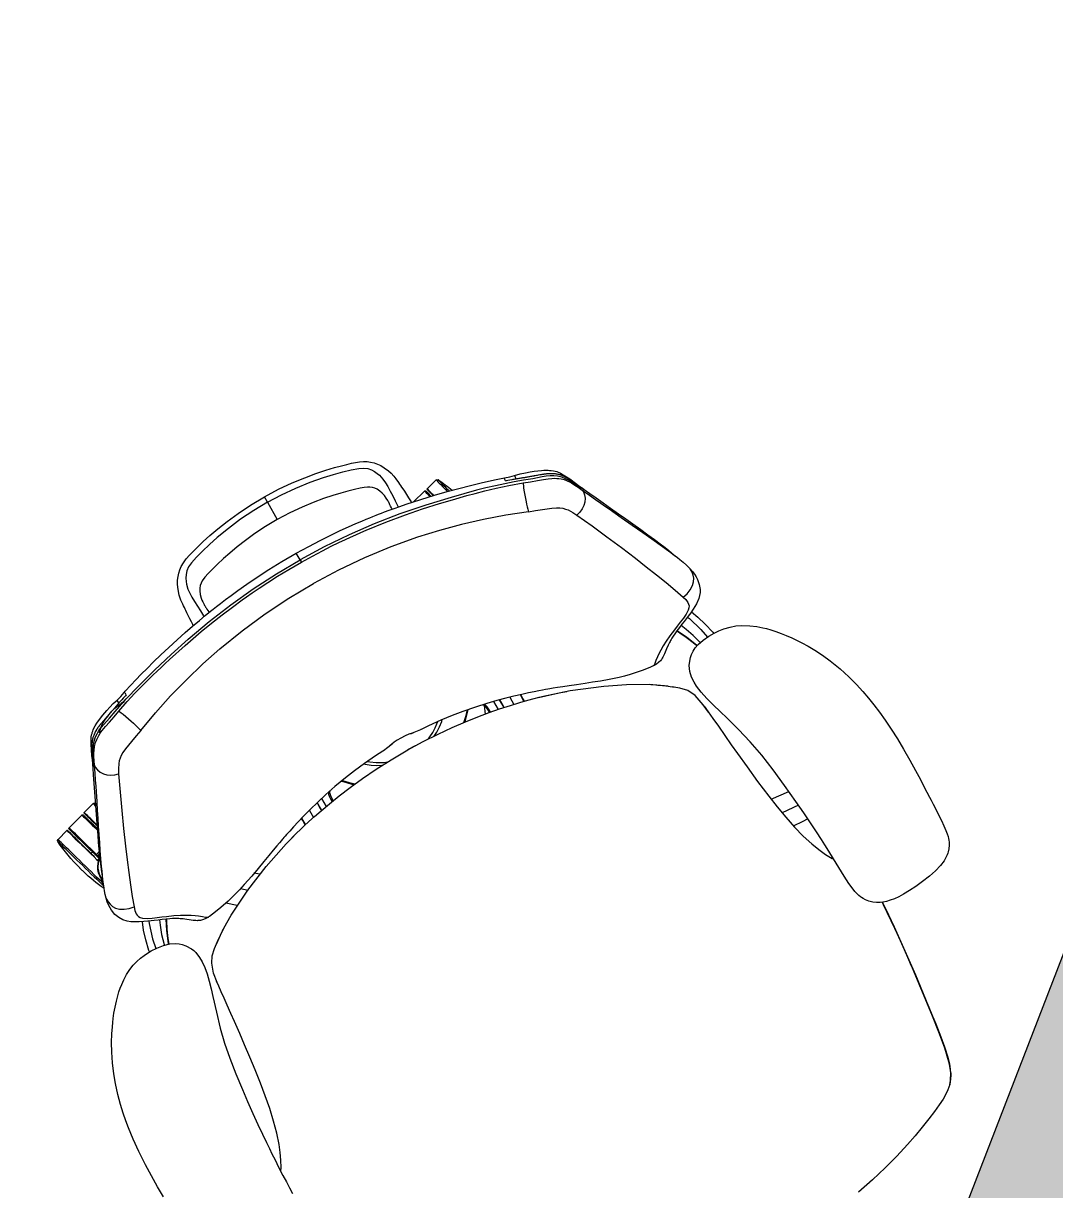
# Model space of a CAD drawing. Extents: x -15 to 8521, y -5327 to 1905.
# Drawn here: x 4550.6 to 4633.7, y 977.7 to 1071.7 of the extents above; entities that cross this region are included whole.
import ezdxf

# ---------------------------------------------------------------- set-up
doc = ezdxf.new("R2010")
doc.units = 0
for name, color, linetype in [('AR-ESQ', 2, 'Continuous'), ('AR-MOB', 2, 'Continuous'), ('AR-PAR-ALV', 5, 'Continuous')]:
    doc.layers.add(name, color=color, linetype=linetype)
doc.layers.add('AR-HTC-MOB', color=253, linetype='Continuous', plot=False)

# ---------------------------------------------------------------- blocks, each defined once
blk = doc.blocks.new('CAD-GIR-TELA')
at = {"color": 1, "linetype": 'Continuous'}
for p, q in [((0.00179, 0.42932), (0.00179, 0.43425)), ((0.00179, 0.42932), (0.00179, 0.41326)), ((-0.1154, 0.37563), (-0.12524, 0.37821)), ((0.00179, 0.376), (0.00179, 0.38211)), ((-0.11273, 0.37491), (-0.11273, 0.37491)), ((-0.10075, 0.37176), (-0.11273, 0.37491)), ((-0.10075, 0.37176), (-0.11273, 0.37491)), ((-0.19642, 0.34205), (-0.19731, 0.34175)), ((0.18347, 0.34602), (0.18077, 0.34616)), ((0.18331, 0.34529), (0.18347, 0.34602)), ((-0.22501, 0.31288), (-0.22432, 0.31459)), ((-0.22489, 0.31313), (-0.22501, 0.31288)), ((-0.22432, 0.31459), (-0.22414, 0.31506)), ((0.22797, 0.31445), (0.22772, 0.31506)), ((0.22859, 0.31288), (0.22797, 0.31445)), ((0.25308, 0.28423), (0.24332, 0.28709)), ((0.25573, 0.28344), (0.25573, 0.28344)), ((0.26968, 0.27935), (0.25573, 0.28344)), ((0.26968, 0.27935), (0.25573, 0.28344)), ((0.26968, 0.27935), (0.26968, 0.27935)), ((0.2821, 0.27573), (0.27234, 0.27859)), ((0.25774, 0.25102), (0.26109, 0.25004)), ((0.26058, 0.24829), (0.26109, 0.25004)), ((0.26078, 0.2462), (0.26112, 0.24584)), ((0.26084, 0.24613), (0.26231, 0.24571)), ((0.26183, 0.24982), (0.26103, 0.24708)), ((0.26445, 0.25303), (0.26291, 0.25348)), ((0.01881, 0.20926), (0.01954, 0.20924)), ((-0.07766, 0.20012), (-0.07766, 0.1926)), ((-0.06959, 0.20102), (-0.06697, 0.19456)), ((-0.00512, 0.19998), (0.00158, 0.20021)), ((0.08124, 0.20011), (0.08124, 0.19271)), ((-0.09086, 0.19667), (-0.09086, 0.19005)), ((0.09444, 0.19667), (0.09444, 0.19006)), ((0.15439, 0.17139), (0.1582, 0.17445)), ((0.17361, 0.169), (0.16891, 0.16504)), ((0.18267, 0.15845), (0.18977, 0.1647)), ((-0.25037, 0.00687), (-0.23588, 0.00789)), ((-0.25126, -0.24112), (-0.24975, -0.24396))]:
    blk.add_line(p, q, dxfattribs=at)
at = {"color": 1, "linetype": 'Continuous', "flags": 128}
for points in [[(0.00179, 0.4343), (-0.01117, 0.43394), (-0.02316, 0.43301), (-0.03398, 0.43172), (-0.04353, 0.43022), (-0.05178, 0.42863), (-0.05876, 0.42704), (-0.0646, 0.42555), (-0.06888, 0.42436), (-0.07248, 0.42331), (-0.07571, 0.42229), (-0.07878, 0.42117), (-0.08161, 0.41986), (-0.08414, 0.41834), (-0.08639, 0.41663), (-0.08845, 0.4147), (-0.09032, 0.41253), (-0.09206, 0.4101), (-0.09374, 0.40725), (-0.09543, 0.40353), (-0.09641, 0.40057), (-0.09712, 0.39763), (-0.09756, 0.39494), (-0.09792, 0.39132), (-0.09803, 0.38973), (-0.09811, 0.38836), (-0.0982, 0.38679), (-0.0983, 0.38516), (-0.09844, 0.38276), (-0.09861, 0.37959), (-0.09878, 0.3766), (-0.09891, 0.37455), (-0.09903, 0.37258), (-0.09906, 0.3721)], [(0.10264, 0.37213), (0.10259, 0.3731), (0.10243, 0.3756), (0.10227, 0.37832), (0.1021, 0.38131), (0.10197, 0.38368), (0.10186, 0.3856), (0.10178, 0.38694), (0.10169, 0.38836), (0.10161, 0.38973), (0.10151, 0.39132), (0.10114, 0.39494), (0.10038, 0.39907), (0.09901, 0.40353), (0.09733, 0.40725), (0.09564, 0.4101), (0.0939, 0.41253), (0.09203, 0.4147), (0.08998, 0.41663), (0.08773, 0.41834), (0.08465, 0.42013), (0.08116, 0.42164), (0.07737, 0.42291), (0.07324, 0.42414), (0.06818, 0.42555), (0.06235, 0.42704), (0.05536, 0.42863), (0.04711, 0.43022), (0.03756, 0.43172), (0.02674, 0.43301), (0.01475, 0.43394), (0.00179, 0.4343)], [(0.00179, 0.42932), (-0.01111, 0.42896), (-0.02378, 0.42795), (-0.03595, 0.42641), (-0.04733, 0.42444), (-0.05554, 0.42266), (-0.06301, 0.42076), (-0.06972, 0.41886), (-0.07555, 0.41693), (-0.07911, 0.41517), (-0.08187, 0.41308), (-0.08394, 0.41076), (-0.08546, 0.40835), (-0.08657, 0.406), (-0.08739, 0.4038), (-0.08834, 0.39981), (-0.08866, 0.39616), (-0.08869, 0.39266), (-0.08859, 0.38844), (-0.08843, 0.38412), (-0.08825, 0.3796), (-0.08808, 0.3749), (-0.08807, 0.37418)], [(0.00179, 0.42932), (0.01469, 0.42896), (0.02736, 0.42795), (0.03953, 0.42641), (0.05091, 0.42444), (0.05912, 0.42266), (0.06659, 0.42076), (0.0733, 0.41886), (0.07913, 0.41693), (0.0827, 0.41517), (0.08545, 0.41308), (0.08752, 0.41076), (0.08904, 0.40835), (0.09015, 0.406), (0.09097, 0.4038), (0.09192, 0.39981), (0.09224, 0.39616), (0.09227, 0.39266), (0.09218, 0.38844), (0.09201, 0.38412), (0.09183, 0.3796), (0.09167, 0.3749), (0.09165, 0.37417)], [(-0.08273, 0.37509), (-0.08281, 0.37619), (-0.08291, 0.37767), (-0.08301, 0.37905), (-0.08309, 0.37993), (-0.08313, 0.38061), (-0.08315, 0.381), (-0.08315, 0.3813), (-0.08315, 0.38191), (-0.08314, 0.38279), (-0.08305, 0.38509), (-0.08277, 0.38759), (-0.08223, 0.39012), (-0.08138, 0.39264), (-0.08028, 0.39492), (-0.07897, 0.39678), (-0.07757, 0.39819), (-0.07596, 0.39939), (-0.07433, 0.40033), (-0.07194, 0.40137), (-0.06862, 0.4025), (-0.06428, 0.4038), (-0.05884, 0.40531), (-0.05321, 0.40674), (-0.0466, 0.40822), (-0.03893, 0.40967), (-0.03021, 0.41101), (-0.02046, 0.41213), (-0.00974, 0.41292), (0.00179, 0.41322)], [(0.00179, 0.41322), (0.01277, 0.41295), (0.02301, 0.41223), (0.0324, 0.41119), (0.04086, 0.40995), (0.04836, 0.40859), (0.05491, 0.40718), (0.06158, 0.40554), (0.06705, 0.40403), (0.07146, 0.40273), (0.07527, 0.40147), (0.07869, 0.39991), (0.08198, 0.39741), (0.08321, 0.39593), (0.08439, 0.39394), (0.08546, 0.3913), (0.08626, 0.38816), (0.0865, 0.38648), (0.08664, 0.38495), (0.08673, 0.38252), (0.08673, 0.38169), (0.08673, 0.3811), (0.08671, 0.38057), (0.08668, 0.38015), (0.08663, 0.3796), (0.08654, 0.37839), (0.08645, 0.37708), (0.08636, 0.37577), (0.08631, 0.37509)], [(-0.22304, 0.315), (-0.22226, 0.31666), (-0.22093, 0.31947), (-0.21957, 0.32228), (-0.2181, 0.32509), (-0.21645, 0.32778), (-0.21436, 0.33038), (-0.21172, 0.33277), (-0.20937, 0.33438), (-0.20672, 0.33584), (-0.20382, 0.33713), (-0.20078, 0.33828), (-0.19359, 0.34072), (-0.18635, 0.34332), (-0.17912, 0.34592), (-0.17179, 0.34836), (-0.16442, 0.35065), (-0.15696, 0.35281), (-0.14944, 0.35487), (-0.12888, 0.36), (-0.10808, 0.3646), (-0.08634, 0.36864), (-0.06444, 0.37184), (-0.04243, 0.37415), (-0.02034, 0.37553), (0.00179, 0.376)], [(0.00179, 0.38211), (-0.00968, 0.38198), (-0.02012, 0.38164), (-0.02954, 0.38115), (-0.03792, 0.38056), (-0.04528, 0.37993), (-0.05161, 0.37931), (-0.05691, 0.37872), (-0.06071, 0.37827), (-0.06373, 0.37789), (-0.06624, 0.37756), (-0.06778, 0.37735), (-0.06935, 0.37714), (-0.07132, 0.37686), (-0.07369, 0.37651), (-0.07646, 0.37609), (-0.08023, 0.3755), (-0.08455, 0.37479), (-0.08942, 0.37394), (-0.09469, 0.37297), (-0.10678, 0.37056), (-0.11802, 0.36808), (-0.12836, 0.36563), (-0.13783, 0.36326), (-0.14706, 0.3608), (-0.15687, 0.35804), (-0.1674, 0.3548), (-0.17403, 0.35256)], [(-0.12993, 0.3653), (-0.12961, 0.36653), (-0.12898, 0.3689), (-0.12842, 0.37103), (-0.12793, 0.3729), (-0.12752, 0.37447), (-0.12719, 0.37574), (-0.12694, 0.37668), (-0.12678, 0.37728), (-0.12671, 0.37754), (-0.12671, 0.37755)], [(-0.12524, 0.37821), (-0.12525, 0.37817), (-0.12534, 0.37782), (-0.12552, 0.37713), (-0.12579, 0.37611), (-0.12614, 0.37477), (-0.12658, 0.37312), (-0.12708, 0.37118), (-0.12766, 0.36898), (-0.1283, 0.36654), (-0.12853, 0.36566)], [(0.17763, 0.35259), (0.17629, 0.35305), (0.16991, 0.35514), (0.16422, 0.35691), (0.15844, 0.35862), (0.152, 0.36042), (0.14484, 0.36236), (0.13699, 0.36439), (0.12857, 0.36645), (0.11955, 0.36855), (0.11102, 0.37042), (0.10328, 0.37201), (0.09635, 0.37333), (0.09021, 0.37443), (0.08489, 0.37533), (0.0821, 0.37577), (0.07876, 0.37629), (0.07464, 0.3769), (0.06973, 0.37758), (0.06402, 0.3783), (0.05753, 0.37906), (0.04868, 0.37995), (0.03868, 0.38078), (0.02753, 0.38146), (0.01523, 0.38194), (0.00179, 0.38211)], [(0.00179, 0.376), (0.00179, 0.37493), (0.00179, 0.37455), (0.00179, 0.37425), (0.00179, 0.37402), (0.00179, 0.37387), (0.00179, 0.37382)], [(0.22662, 0.315), (0.22585, 0.31666), (0.22168, 0.32509), (0.22003, 0.32778), (0.21794, 0.33038), (0.2153, 0.33277), (0.21295, 0.33438), (0.2103, 0.33584), (0.2074, 0.33713), (0.20436, 0.33828), (0.19796, 0.34045), (0.19145, 0.34277), (0.17854, 0.34733), (0.1654, 0.35142), (0.14759, 0.35628), (0.12964, 0.36066), (0.11167, 0.3646), (0.08992, 0.36864), (0.06802, 0.37184), (0.04601, 0.37415), (0.02392, 0.37553), (0.00179, 0.376)], [(0.00179, 0.37382), (-0.00844, 0.37373), (-0.01754, 0.37348), (-0.02551, 0.37313), (-0.03235, 0.37273), (-0.03806, 0.37233), (-0.04269, 0.37196), (-0.04722, 0.37156), (-0.0518, 0.37111), (-0.05643, 0.37062), (-0.07326, 0.36849), (-0.09008, 0.36582), (-0.10428, 0.36318), (-0.1182, 0.36025), (-0.13084, 0.35734), (-0.13515, 0.35631), (-0.14059, 0.35496), (-0.14721, 0.35327), (-0.15499, 0.35118), (-0.16392, 0.34862), (-0.17394, 0.34546), (-0.18504, 0.34155)], [(-0.11731, 0.36836), (-0.11725, 0.3686), (-0.11674, 0.37053), (-0.11631, 0.37218), (-0.11596, 0.37353), (-0.11569, 0.37455), (-0.11551, 0.37524), (-0.11541, 0.37558), (-0.1154, 0.37563)], [(-0.11513, 0.37515), (-0.11515, 0.37505), (-0.11527, 0.37461), (-0.11548, 0.37382), (-0.11577, 0.3727), (-0.11616, 0.37124), (-0.11662, 0.36949), (-0.11689, 0.36845)], [(-0.11513, 0.36883), (-0.1149, 0.3697), (-0.11448, 0.37128), (-0.11415, 0.37256), (-0.1139, 0.3735), (-0.11374, 0.3741), (-0.11367, 0.37436)], [(-0.11273, 0.37491), (-0.1128, 0.37465), (-0.11296, 0.37403), (-0.11322, 0.37306), (-0.11356, 0.37175), (-0.11399, 0.37013), (-0.11429, 0.36896)], [(-0.11273, 0.37491), (-0.11288, 0.37494), (-0.11303, 0.37493), (-0.11318, 0.3749), (-0.11332, 0.37483), (-0.11344, 0.37474), (-0.11354, 0.37463), (-0.11362, 0.3745), (-0.11367, 0.37436)], [(0.18862, 0.34155), (0.17898, 0.34497), (0.17035, 0.34775), (0.16273, 0.35001), (0.15615, 0.35184), (0.15063, 0.35331), (0.14614, 0.35447), (0.14174, 0.35557), (0.13728, 0.35666), (0.13276, 0.35774), (0.11622, 0.36146), (0.09953, 0.36478), (0.08886, 0.36664), (0.07815, 0.3683), (0.06785, 0.36969), (0.0583, 0.37081), (0.05389, 0.37126), (0.0483, 0.37179), (0.04148, 0.37235), (0.03341, 0.37289), (0.02411, 0.37336), (0.01357, 0.3737), (0.00179, 0.37382)], [(-0.18195, 0.35014), (-0.18662, 0.34913), (-0.19071, 0.3478), (-0.1943, 0.34654), (-0.19743, 0.34536), (-0.20007, 0.34429), (-0.20269, 0.34314), (-0.20458, 0.34223), (-0.20613, 0.34142), (-0.20746, 0.34066), (-0.20856, 0.33997), (-0.20958, 0.33928), (-0.21112, 0.33807), (-0.21307, 0.3362), (-0.21515, 0.33357), (-0.21717, 0.33016), (-0.21929, 0.32599), (-0.2216, 0.3209)], [(-0.18178, 0.3473), (-0.18189, 0.34854), (-0.18194, 0.34933), (-0.18197, 0.34979), (-0.18197, 0.35004), (-0.18194, 0.35006)], [(-0.17404, 0.3526), (-0.17797, 0.35116), (-0.18195, 0.35014)], [(-0.18019, 0.34787), (-0.18099, 0.34758), (-0.18178, 0.3473)], [(-0.17861, 0.34842), (-0.1794, 0.34815), (-0.18019, 0.34787)], [(-0.17542, 0.34952), (-0.17701, 0.34897), (-0.17861, 0.34842)], [(-0.17729, 0.3194), (-0.16016, 0.32589), (-0.14282, 0.33178), (-0.12524, 0.3369), (-0.10748, 0.34142), (-0.08955, 0.3453), (-0.06693, 0.34918), (-0.04413, 0.35194), (-0.0212, 0.35359), (0.00179, 0.35413)], [(-0.17343, 0.35018), (-0.17442, 0.34985), (-0.17542, 0.34952)], [(-0.17343, 0.35018), (-0.17354, 0.35137), (-0.17367, 0.35204), (-0.1738, 0.35241), (-0.17394, 0.35259), (-0.17404, 0.35257)], [(0.18088, 0.3194), (0.16374, 0.32589), (0.14641, 0.33178), (0.12882, 0.3369), (0.11106, 0.34142), (0.09313, 0.3453), (0.07052, 0.34918), (0.04771, 0.35194), (0.02478, 0.35359), (0.00179, 0.35413)], [(0.17701, 0.35018), (0.17712, 0.35137), (0.17725, 0.35204), (0.17739, 0.35241), (0.17752, 0.35259), (0.17762, 0.35257)], [(0.17701, 0.35018), (0.17801, 0.34985), (0.179, 0.34952)], [(0.18553, 0.35014), (0.18155, 0.35116), (0.17763, 0.3526)], [(0.179, 0.34952), (0.1806, 0.34897), (0.18219, 0.34842)], [(0.18219, 0.34842), (0.18298, 0.34815), (0.18378, 0.34787)], [(0.18378, 0.34787), (0.18457, 0.34758), (0.18537, 0.3473)], [(0.18537, 0.3473), (0.18547, 0.34854), (0.18553, 0.34933), (0.18555, 0.34979), (0.18555, 0.35004), (0.18552, 0.35006)], [(0.22519, 0.3209), (0.22314, 0.32545), (0.22132, 0.32914), (0.21969, 0.33212), (0.21821, 0.33437), (0.21716, 0.33567), (0.21635, 0.33654), (0.2157, 0.33718), (0.21495, 0.33786), (0.21409, 0.33858), (0.21283, 0.33951), (0.21112, 0.34062), (0.20869, 0.34196), (0.20549, 0.34348), (0.20154, 0.34514), (0.1969, 0.34688), (0.19344, 0.34808), (0.18968, 0.34928), (0.18553, 0.35014)], [(-0.18504, 0.34155), (-0.1907, 0.33949), (-0.19608, 0.33765), (-0.20067, 0.33608), (-0.20429, 0.33468), (-0.20689, 0.33348), (-0.20878, 0.33247), (-0.21038, 0.33148), (-0.21174, 0.33054), (-0.2132, 0.32938), (-0.21496, 0.32774), (-0.21666, 0.32579), (-0.21798, 0.32397), (-0.21912, 0.32212), (-0.22043, 0.31971), (-0.22191, 0.31673), (-0.22357, 0.31322)], [(-0.20558, 0.33864), (-0.20593, 0.33848), (-0.20628, 0.33832)], [(-0.20491, 0.33894), (-0.20525, 0.33879), (-0.20558, 0.33864)], [(-0.20423, 0.33923), (-0.20457, 0.33908), (-0.20491, 0.33894)], [(-0.20382, 0.3394), (-0.20403, 0.33931), (-0.20423, 0.33923)], [(-0.2034, 0.33956), (-0.20361, 0.33948), (-0.20382, 0.3394)], [(-0.20297, 0.33973), (-0.20318, 0.33965), (-0.2034, 0.33956)], [(-0.20254, 0.3399), (-0.20276, 0.33981), (-0.20297, 0.33973)], [(-0.20167, 0.34022), (-0.20211, 0.34006), (-0.20254, 0.3399)], [(-0.2008, 0.34054), (-0.20123, 0.34039), (-0.20167, 0.34023)], [(-0.19906, 0.34115), (-0.19993, 0.34085), (-0.2008, 0.34054)], [(-0.19731, 0.34175), (-0.19819, 0.34145), (-0.19906, 0.34115)], [(-0.19554, 0.34235), (-0.19598, 0.3422), (-0.19642, 0.34205)], [(-0.19382, 0.34294), (-0.19468, 0.34265), (-0.19554, 0.34235)], [(-0.19298, 0.34323), (-0.1934, 0.34309), (-0.19382, 0.34294)], [(-0.19165, 0.3437), (-0.19232, 0.34347), (-0.19298, 0.34323)], [(-0.19033, 0.34418), (-0.19099, 0.34394), (-0.19165, 0.3437)], [(-0.18898, 0.34466), (-0.18965, 0.34442), (-0.19033, 0.34418)], [(-0.18766, 0.34515), (-0.18832, 0.34491), (-0.18898, 0.34466)], [(-0.1863, 0.34565), (-0.18699, 0.3454), (-0.18766, 0.34515)], [(-0.18496, 0.34615), (-0.18563, 0.3459), (-0.1863, 0.34565)], [(-0.18503, 0.34155), (-0.18503, 0.34155), (-0.18485, 0.34133), (-0.18457, 0.34079), (-0.18402, 0.33952), (-0.18336, 0.33786), (-0.1823, 0.33505), (-0.1813, 0.33229), (-0.18039, 0.3297), (-0.17961, 0.32734), (-0.17895, 0.32526), (-0.17839, 0.32338), (-0.17786, 0.3215), (-0.17729, 0.3194)], [(-0.18338, 0.34673), (-0.18417, 0.34644), (-0.18496, 0.34615)], [(-0.18178, 0.3473), (-0.18258, 0.34701), (-0.18338, 0.34673)], [(0.18862, 0.34155), (0.18862, 0.34155), (0.18843, 0.34133), (0.18816, 0.34079), (0.1876, 0.33952), (0.18694, 0.33786), (0.18588, 0.33505), (0.18488, 0.33229), (0.18398, 0.3297), (0.18319, 0.32734), (0.18253, 0.32526), (0.18197, 0.32338), (0.18144, 0.3215), (0.18088, 0.3194)], [(0.18358, 0.34683), (0.18358, 0.34684), (0.18356, 0.34663), (0.18347, 0.34602)], [(0.21082, 0.33421), (0.21071, 0.33435), (0.20804, 0.33697), (0.20562, 0.33879), (0.20287, 0.34041), (0.19988, 0.34185), (0.19674, 0.34314), (0.19352, 0.34426), (0.19023, 0.34522), (0.18689, 0.34586), (0.18347, 0.34602)], [(0.18537, 0.3473), (0.18617, 0.34701), (0.18696, 0.34673)], [(0.18696, 0.34673), (0.18776, 0.34643), (0.18855, 0.34615)], [(0.18855, 0.34615), (0.1892, 0.3459), (0.18989, 0.34565)], [(0.22715, 0.31322), (0.22549, 0.31673), (0.22401, 0.31971), (0.2227, 0.32212), (0.22156, 0.32397), (0.21973, 0.32643), (0.21735, 0.32889), (0.21532, 0.33054), (0.21397, 0.33148), (0.21236, 0.33247), (0.21047, 0.33348), (0.20787, 0.33468), (0.20425, 0.33608), (0.19966, 0.33765), (0.19428, 0.33949), (0.18862, 0.34155)], [(0.18989, 0.34565), (0.19057, 0.3454), (0.19124, 0.34515)], [(0.19124, 0.34515), (0.1919, 0.34491), (0.19257, 0.34466)], [(0.19257, 0.34466), (0.19324, 0.34442), (0.19391, 0.34418)], [(0.19391, 0.34418), (0.19457, 0.34394), (0.19523, 0.3437)], [(0.19523, 0.3437), (0.1959, 0.34347), (0.19657, 0.34323)], [(0.19657, 0.34323), (0.19698, 0.34309), (0.1974, 0.34294)], [(0.1974, 0.34294), (0.19826, 0.34265), (0.19912, 0.34235)], [(0.19912, 0.34235), (0.19956, 0.3422), (0.2, 0.34205)], [(0.2, 0.34205), (0.20044, 0.3419), (0.20089, 0.34175)], [(0.20089, 0.34175), (0.20177, 0.34145), (0.20264, 0.34115)], [(0.20264, 0.34115), (0.20352, 0.34085), (0.20438, 0.34054)], [(0.20438, 0.34054), (0.20482, 0.34039), (0.20525, 0.34022)], [(0.20525, 0.34022), (0.20569, 0.34006), (0.20613, 0.3399)], [(0.20613, 0.3399), (0.20634, 0.33981), (0.20655, 0.33973)], [(0.20655, 0.33973), (0.20677, 0.33965), (0.20698, 0.33956)], [(0.20698, 0.33956), (0.20719, 0.33948), (0.2074, 0.3394)], [(0.2074, 0.3394), (0.20761, 0.33931), (0.20782, 0.33923)], [(0.20782, 0.33923), (0.20816, 0.33908), (0.20849, 0.33894)], [(0.20849, 0.33894), (0.20883, 0.33879), (0.20916, 0.33864)], [(0.20916, 0.33864), (0.20952, 0.33848), (0.20987, 0.33832)], [(-0.21703, 0.32911), (-0.21712, 0.32897), (-0.21721, 0.32882)], [(-0.21688, 0.32936), (-0.21696, 0.32924), (-0.21703, 0.32911)], [(-0.21673, 0.32959), (-0.21681, 0.32947), (-0.21688, 0.32936)], [(-0.21656, 0.32985), (-0.21665, 0.32972), (-0.21673, 0.32959)], [(-0.21639, 0.33011), (-0.21648, 0.32998), (-0.21656, 0.32985)], [(-0.21619, 0.3304), (-0.21629, 0.33026), (-0.21639, 0.33011)], [(-0.21599, 0.33069), (-0.21609, 0.33054), (-0.21619, 0.3304)], [(-0.21577, 0.33097), (-0.21588, 0.33083), (-0.21599, 0.33069)], [(-0.21556, 0.33125), (-0.21567, 0.33111), (-0.21577, 0.33097)], [(-0.21535, 0.33152), (-0.21545, 0.33139), (-0.21556, 0.33125)], [(-0.21514, 0.33177), (-0.21525, 0.33165), (-0.21535, 0.33152)], [(-0.21493, 0.33203), (-0.21504, 0.3319), (-0.21514, 0.33177)], [(-0.21471, 0.33228), (-0.21482, 0.33215), (-0.21493, 0.33203)], [(-0.21421, 0.33281), (-0.21447, 0.33255), (-0.21471, 0.33228)], [(-0.21369, 0.33334), (-0.21396, 0.33308), (-0.21421, 0.33281)], [(-0.21276, 0.3342), (-0.21324, 0.33377), (-0.21369, 0.33334)], [(-0.21177, 0.33502), (-0.21228, 0.33461), (-0.21276, 0.3342)], [(-0.21123, 0.33542), (-0.2115, 0.33522), (-0.21177, 0.33502)], [(-0.20828, 0.3373), (-0.20981, 0.33639), (-0.21123, 0.33542)], [(-0.20764, 0.33765), (-0.20796, 0.33748), (-0.20828, 0.3373)], [(-0.20698, 0.33798), (-0.20731, 0.33782), (-0.20764, 0.33765)], [(-0.20628, 0.33832), (-0.20663, 0.33815), (-0.20698, 0.33798)], [(0.20987, 0.33832), (0.21022, 0.33815), (0.21056, 0.33798)], [(0.21056, 0.33798), (0.21089, 0.33782), (0.21122, 0.33765)], [(0.21122, 0.33765), (0.21154, 0.33748), (0.21186, 0.3373)], [(0.21186, 0.3373), (0.21339, 0.33639), (0.21481, 0.33542)], [(0.21481, 0.33542), (0.21508, 0.33522), (0.21535, 0.33502)], [(0.21535, 0.33502), (0.21586, 0.33461), (0.21635, 0.3342)], [(0.21635, 0.3342), (0.21682, 0.33377), (0.21728, 0.33334)], [(0.21728, 0.33334), (0.21754, 0.33308), (0.2178, 0.33281)], [(0.2178, 0.33281), (0.21805, 0.33255), (0.21829, 0.33228)], [(0.21829, 0.33228), (0.2184, 0.33215), (0.21851, 0.33203)], [(0.21851, 0.33203), (0.21862, 0.3319), (0.21872, 0.33177)], [(0.21872, 0.33177), (0.21883, 0.33165), (0.21893, 0.33152)], [(0.21893, 0.33152), (0.21904, 0.33138), (0.21914, 0.33125)], [(0.21914, 0.33125), (0.21925, 0.33111), (0.21936, 0.33097)], [(0.21936, 0.33097), (0.21946, 0.33083), (0.21957, 0.33069)], [(0.21957, 0.33069), (0.21967, 0.33054), (0.21977, 0.3304)], [(0.21977, 0.3304), (0.21987, 0.33026), (0.21997, 0.33011)], [(0.21997, 0.33011), (0.22006, 0.32998), (0.22015, 0.32985)], [(0.22015, 0.32985), (0.22023, 0.32972), (0.22031, 0.32959)], [(0.22031, 0.32959), (0.22039, 0.32947), (0.22047, 0.32936)], [(0.22047, 0.32936), (0.22054, 0.32923), (0.22062, 0.32911)], [(0.22062, 0.32911), (0.22071, 0.32897), (0.22079, 0.32882)], [(-0.2216, 0.3209), (-0.22285, 0.31797), (-0.22416, 0.31507)], [(-0.22157, 0.32089), (-0.22178, 0.32047), (-0.22199, 0.31935)], [(-0.22145, 0.32051), (-0.22172, 0.31993), (-0.22199, 0.31935)], [(-0.22094, 0.32159), (-0.22119, 0.32106), (-0.22145, 0.32051)], [(-0.22042, 0.32267), (-0.22068, 0.32213), (-0.22094, 0.32159)], [(-0.21992, 0.3237), (-0.22018, 0.32318), (-0.22042, 0.32267)], [(-0.2194, 0.32475), (-0.21966, 0.32423), (-0.21992, 0.3237)], [(-0.21884, 0.32586), (-0.21912, 0.32531), (-0.2194, 0.32475)], [(-0.21828, 0.32693), (-0.21856, 0.3264), (-0.21884, 0.32586)], [(-0.218, 0.32745), (-0.21814, 0.32719), (-0.21828, 0.32693)], [(-0.21772, 0.32796), (-0.21786, 0.3277), (-0.218, 0.32745)], [(-0.21755, 0.32824), (-0.21764, 0.3281), (-0.21772, 0.32796)], [(-0.21739, 0.32852), (-0.21747, 0.32838), (-0.21755, 0.32824)], [(-0.21721, 0.32882), (-0.2173, 0.32867), (-0.21739, 0.32852)], [(0.22079, 0.32882), (0.22088, 0.32867), (0.22097, 0.32852)], [(0.22097, 0.32852), (0.22105, 0.32838), (0.22114, 0.32824)], [(0.22114, 0.32824), (0.22122, 0.3281), (0.2213, 0.32796)], [(0.2213, 0.32796), (0.22144, 0.3277), (0.22158, 0.32745)], [(0.22158, 0.32745), (0.22172, 0.32719), (0.22186, 0.32693)], [(0.22186, 0.32693), (0.22215, 0.3264), (0.22243, 0.32586)], [(0.22243, 0.32586), (0.22271, 0.3253), (0.22299, 0.32475)], [(0.22299, 0.32475), (0.22325, 0.32423), (0.2235, 0.3237)], [(0.2235, 0.3237), (0.22376, 0.32319), (0.22401, 0.32267)], [(0.22401, 0.32267), (0.22426, 0.32213), (0.22452, 0.32159)], [(0.22452, 0.32159), (0.22477, 0.32105), (0.22503, 0.32051)], [(0.22503, 0.32051), (0.2253, 0.31993), (0.22558, 0.31935)], [(0.22515, 0.32089), (0.22536, 0.32047), (0.22558, 0.31935)], [(0.22774, 0.31507), (0.22643, 0.31797), (0.22519, 0.3209)], [(-0.22356, 0.31324), (-0.22658, 0.30688), (-0.2292, 0.30134), (-0.23146, 0.2966), (-0.23336, 0.29264), (-0.2349, 0.28943), (-0.2375, 0.28404), (-0.24013, 0.2786), (-0.24483, 0.26888), (-0.24938, 0.25943), (-0.25306, 0.25166), (-0.2566, 0.24404), (-0.25998, 0.23657), (-0.26092, 0.23445), (-0.26182, 0.23239), (-0.26268, 0.23037), (-0.26355, 0.22829), (-0.26457, 0.22577), (-0.26571, 0.22279), (-0.2669, 0.21935), (-0.26802, 0.21546)], [(-0.22439, 0.31462), (-0.22522, 0.31285), (-0.22762, 0.30772), (-0.23017, 0.30228), (-0.23316, 0.29593), (-0.23632, 0.28923), (-0.23962, 0.28229), (-0.24275, 0.27568), (-0.24565, 0.26953), (-0.249, 0.26235), (-0.25198, 0.25585), (-0.25462, 0.25), (-0.25693, 0.24476), (-0.25892, 0.24009), (-0.26022, 0.23695), (-0.26137, 0.23402), (-0.26237, 0.2313), (-0.26278, 0.23012)], [(-0.2235, 0.31613), (-0.22419, 0.31463), (-0.22489, 0.31313)], [(-0.2235, 0.31321), (-0.22371, 0.31278), (-0.22378, 0.31162), (-0.2233, 0.30899), (-0.22234, 0.30632), (-0.22062, 0.30369), (-0.21864, 0.30178), (-0.21608, 0.30003), (-0.21313, 0.29865), (-0.20998, 0.29784)], [(-0.22303, 0.31714), (-0.22326, 0.31663), (-0.2235, 0.31613)], [(-0.22255, 0.31816), (-0.22279, 0.31765), (-0.22303, 0.31714)], [(-0.22199, 0.31935), (-0.22227, 0.31875), (-0.22255, 0.31816)], [(-0.17729, 0.3194), (-0.18268, 0.31735), (-0.18811, 0.31536), (-0.19172, 0.31404), (-0.19526, 0.31263), (-0.1986, 0.31103), (-0.20085, 0.30965), (-0.20281, 0.30813), (-0.20447, 0.30651), (-0.20588, 0.30483), (-0.20814, 0.30136), (-0.20998, 0.29784)], [(0.18088, 0.3194), (0.18627, 0.31735), (0.19169, 0.31536), (0.1953, 0.31404), (0.19885, 0.31263), (0.20218, 0.31103), (0.20444, 0.30965), (0.2064, 0.30813), (0.20806, 0.30651), (0.20946, 0.30483), (0.21172, 0.30136), (0.21356, 0.29784)], [(0.22709, 0.31321), (0.2273, 0.31278), (0.22737, 0.31162), (0.22688, 0.30899), (0.22592, 0.30632), (0.22421, 0.30369), (0.22222, 0.30178), (0.21967, 0.30003), (0.21672, 0.29865), (0.21356, 0.29784)], [(0.22558, 0.31935), (0.22585, 0.31875), (0.22613, 0.31816)], [(0.22613, 0.31816), (0.22637, 0.31765), (0.22661, 0.31714)], [(0.22661, 0.31714), (0.22684, 0.31663), (0.22708, 0.31613)], [(0.22708, 0.31613), (0.22778, 0.31463), (0.22847, 0.31313)], [(0.2716, 0.21546), (0.27074, 0.21856), (0.26986, 0.22121), (0.26907, 0.22339), (0.26842, 0.2251), (0.26784, 0.22655), (0.26722, 0.22806), (0.26656, 0.22966), (0.26522, 0.2328), (0.26375, 0.23616), (0.26225, 0.2395), (0.25958, 0.24535), (0.25686, 0.25118), (0.25405, 0.25715), (0.25126, 0.26297), (0.2484, 0.26892), (0.24554, 0.27481), (0.24286, 0.28035), (0.24196, 0.28222), (0.2409, 0.28441), (0.23961, 0.28708), (0.2381, 0.29023), (0.23635, 0.29388), (0.2344, 0.29796), (0.23222, 0.30253), (0.22981, 0.30762), (0.22714, 0.31324)], [(0.26637, 0.2301), (0.26632, 0.23027), (0.2655, 0.23255), (0.26483, 0.23432), (0.26424, 0.23585), (0.26357, 0.23751), (0.26276, 0.23948), (0.26179, 0.24178), (0.26042, 0.24496), (0.2588, 0.24865), (0.25692, 0.25286), (0.25476, 0.25762), (0.25236, 0.26283), (0.24992, 0.26807), (0.24523, 0.27802), (0.24056, 0.28786), (0.23599, 0.29752), (0.23156, 0.30696), (0.2293, 0.3118), (0.22804, 0.31448)], [(0.22847, 0.31313), (0.22853, 0.313), (0.22859, 0.31288)], [(-0.20998, 0.29784), (-0.2163, 0.28421), (-0.22239, 0.27069), (-0.22827, 0.25736), (-0.23388, 0.24433), (-0.23808, 0.23421), (-0.24201, 0.22446), (-0.24569, 0.21517), (-0.24908, 0.20643), (-0.25197, 0.19833)], [(0.21356, 0.29784), (0.21988, 0.28421), (0.22597, 0.27069), (0.23186, 0.25736), (0.23746, 0.24433), (0.24166, 0.23421), (0.24559, 0.22446), (0.24927, 0.21517), (0.25266, 0.20643), (0.25555, 0.19833)], [(0.24162, 0.28576), (0.24175, 0.28621), (0.24183, 0.28646), (0.24183, 0.28647)], [(0.24332, 0.28709), (0.24331, 0.28705), (0.24321, 0.2867), (0.24301, 0.28602), (0.24271, 0.28501), (0.24241, 0.28398)], [(0.24896, 0.27018), (0.24968, 0.27265), (0.25039, 0.27507), (0.25103, 0.27726), (0.2516, 0.27918), (0.25208, 0.28081), (0.25247, 0.28215), (0.25276, 0.28316), (0.25296, 0.28384), (0.25307, 0.28419), (0.25308, 0.28423)], [(0.25334, 0.28375), (0.25331, 0.28365), (0.25318, 0.28321), (0.25295, 0.28243), (0.25262, 0.28131), (0.2522, 0.27987), (0.25169, 0.27813), (0.2511, 0.2761), (0.25043, 0.27381), (0.24969, 0.27129), (0.2492, 0.26961)], [(0.25024, 0.26746), (0.25079, 0.26933), (0.25155, 0.27192), (0.25224, 0.27429), (0.25287, 0.27643), (0.25342, 0.27829), (0.25388, 0.27986), (0.25425, 0.28113), (0.25452, 0.28206), (0.2547, 0.28266), (0.25477, 0.28292)], [(0.25573, 0.28344), (0.25565, 0.28318), (0.25547, 0.28257), (0.25519, 0.2816), (0.25481, 0.28031), (0.25434, 0.27869), (0.25378, 0.27678), (0.25314, 0.27459), (0.25242, 0.27215), (0.25164, 0.2695), (0.25081, 0.26665), (0.25073, 0.26639)], [(0.25573, 0.28344), (0.25558, 0.28347), (0.25543, 0.28347), (0.25528, 0.28344), (0.25514, 0.28338), (0.25502, 0.28329), (0.25491, 0.28319), (0.25483, 0.28306), (0.25477, 0.28292)], [(0.26109, 0.25004), (0.26204, 0.25327), (0.26297, 0.25646), (0.26389, 0.25957), (0.26476, 0.26256), (0.2656, 0.26541), (0.26638, 0.26807), (0.26709, 0.2705), (0.26773, 0.27269), (0.26829, 0.27461), (0.26877, 0.27622), (0.26915, 0.27752), (0.26943, 0.27848), (0.26961, 0.27909), (0.26968, 0.27935)], [(0.27021, 0.2784), (0.27013, 0.27814), (0.26996, 0.27754), (0.26968, 0.2766), (0.26931, 0.27534), (0.26885, 0.27377), (0.26831, 0.2719), (0.26768, 0.26977), (0.26698, 0.26739), (0.26623, 0.2648), (0.26541, 0.26203), (0.26456, 0.25911), (0.26367, 0.25608), (0.26276, 0.25297), (0.26183, 0.24982)], [(0.26338, 0.24937), (0.26431, 0.25255), (0.26523, 0.2557), (0.26613, 0.25877), (0.267, 0.26172), (0.26782, 0.26453), (0.26859, 0.26715), (0.26929, 0.26956), (0.26993, 0.27172), (0.27048, 0.27361), (0.27095, 0.2752), (0.27132, 0.27649), (0.2716, 0.27744), (0.27178, 0.27805), (0.27186, 0.27831), (0.27186, 0.27832)], [(0.27234, 0.27859), (0.27233, 0.27854), (0.27223, 0.2782), (0.27203, 0.27752), (0.27173, 0.2765), (0.27134, 0.27517), (0.27086, 0.27353), (0.2703, 0.27161), (0.26966, 0.26943), (0.26895, 0.26701), (0.26818, 0.26438), (0.26736, 0.26157), (0.26649, 0.25862), (0.2656, 0.25556), (0.26468, 0.25243), (0.26375, 0.24926)], [(0.28302, 0.27441), (0.28299, 0.27431), (0.28287, 0.27388), (0.28264, 0.27311), (0.28232, 0.27202), (0.28191, 0.27061), (0.28141, 0.2689), (0.28083, 0.26691), (0.28017, 0.26467), (0.27945, 0.26221), (0.27867, 0.25954), (0.27784, 0.25672), (0.27697, 0.25376), (0.27608, 0.25071), (0.27517, 0.24761), (0.27425, 0.24448), (0.27334, 0.24138), (0.27245, 0.23833), (0.27158, 0.23537), (0.27076, 0.23255), (0.26998, 0.22989), (0.26925, 0.22742), (0.2686, 0.22518), (0.26848, 0.22478)], [(0.27021, 0.2784), (0.27024, 0.27855), (0.27023, 0.2787), (0.2702, 0.27884), (0.27014, 0.27898), (0.27006, 0.27911), (0.26995, 0.27921), (0.26982, 0.2793), (0.26968, 0.27935)], [(0.27351, 0.2464), (0.27443, 0.24957), (0.27535, 0.2527), (0.27625, 0.25576), (0.27711, 0.25871), (0.27794, 0.26152), (0.27871, 0.26415), (0.27942, 0.26657), (0.28006, 0.26875), (0.28062, 0.27067), (0.2811, 0.27231), (0.28149, 0.27364), (0.28179, 0.27466), (0.28199, 0.27534), (0.28209, 0.27568), (0.2821, 0.27573)], [(0.25966, 0.24705), (0.25967, 0.24707), (0.25973, 0.24714), (0.25981, 0.24726), (0.25993, 0.24741), (0.26007, 0.2476), (0.26023, 0.24781), (0.2604, 0.24804), (0.26058, 0.24829)], [(0.26687, 0.22891), (0.2671, 0.22993), (0.26687, 0.2349), (0.26537, 0.23965), (0.26271, 0.24385), (0.25972, 0.24656)], [(0.26058, 0.24829), (0.26081, 0.24774), (0.26094, 0.24738), (0.261, 0.2472), (0.26102, 0.24711), (0.26103, 0.24708)], [(0.26103, 0.24708), (0.26103, 0.24708), (0.261, 0.24697), (0.26086, 0.24649), (0.26078, 0.2462)], [(0.26183, 0.24982), (0.26182, 0.24982), (0.26178, 0.24983), (0.26171, 0.24985), (0.26162, 0.24988), (0.26151, 0.24991), (0.26138, 0.24995), (0.26124, 0.24999), (0.26109, 0.25004)], [(0.26375, 0.24926), (0.26282, 0.24609), (0.26238, 0.24458)], [(0.26773, 0.22667), (0.2683, 0.22865), (0.26907, 0.23128), (0.2699, 0.23408), (0.27076, 0.23703), (0.27166, 0.24009), (0.27258, 0.24323), (0.27351, 0.2464)], [(0.27702, 0.24324), (0.27707, 0.24339), (0.27719, 0.24382), (0.27738, 0.24445), (0.27759, 0.2452), (0.27781, 0.24595), (0.278, 0.24658), (0.27812, 0.24701), (0.27817, 0.24716)], [(-0.26798, 0.2156), (-0.26864, 0.21257), (-0.26897, 0.20978), (-0.26906, 0.20723), (-0.26897, 0.20495), (-0.26826, 0.20067), (-0.26683, 0.19689), (-0.26559, 0.19479), (-0.26416, 0.19294), (-0.26232, 0.19107), (-0.25868, 0.18831), (-0.25428, 0.18578), (-0.25096, 0.18418), (-0.24801, 0.18288), (-0.24552, 0.18183), (-0.24309, 0.18083), (-0.24031, 0.17967), (-0.23724, 0.17838), (-0.23418, 0.17705), (-0.23162, 0.17588), (-0.22954, 0.17485), (-0.22789, 0.17397), (-0.22671, 0.17331), (-0.22586, 0.17281), (-0.22521, 0.17241), (-0.22439, 0.17189), (-0.22343, 0.17126), (-0.22238, 0.17053), (-0.21984, 0.16865), (-0.21739, 0.16671), (-0.21631, 0.16587), (-0.21537, 0.16516), (-0.21456, 0.16459), (-0.21382, 0.16412), (-0.21314, 0.16372), (-0.21261, 0.16344), (-0.21195, 0.16312), (-0.21081, 0.16266), (-0.20913, 0.16215), (-0.20684, 0.16177), (-0.20382, 0.16177)], [(-0.25197, 0.19833), (-0.25603, 0.19911), (-0.25978, 0.20062), (-0.26297, 0.20262), (-0.26534, 0.20489), (-0.26686, 0.20727), (-0.26771, 0.20973), (-0.26809, 0.21222), (-0.26814, 0.21467), (-0.26796, 0.21545)], [(-0.20367, 0.16184), (-0.20127, 0.1621), (-0.19497, 0.163), (-0.18931, 0.16399), (-0.18419, 0.16506), (-0.17952, 0.16619), (-0.17524, 0.16735), (-0.16759, 0.16973), (-0.16085, 0.17208), (-0.15475, 0.17434), (-0.1492, 0.17645), (-0.14258, 0.17901), (-0.13685, 0.18121), (-0.13205, 0.18304), (-0.1281, 0.18452), (-0.12479, 0.18573), (-0.12216, 0.18668), (-0.12065, 0.18722), (-0.11893, 0.18782), (-0.1166, 0.18864), (-0.11361, 0.18965), (-0.10994, 0.19088), (-0.10551, 0.1923), (-0.10027, 0.19393), (-0.09411, 0.19576), (-0.08772, 0.19755), (-0.08044, 0.19945), (-0.07219, 0.20142), (-0.06289, 0.20339), (-0.05243, 0.20528), (-0.04334, 0.20664), (-0.03344, 0.20783), (-0.02265, 0.20878), (-0.01608, 0.20914)], [(-0.02243, 0.19938), (-0.02582, 0.20117), (-0.0298, 0.20379), (-0.03355, 0.2067), (-0.03465, 0.20769)], [(-0.01688, 0.19957), (-0.01737, 0.19976), (-0.01913, 0.20053), (-0.02283, 0.20245), (-0.02633, 0.20466), (-0.02923, 0.20678), (-0.03082, 0.20807)], [(-0.01533, 0.20923), (-0.01564, 0.2092), (-0.01608, 0.2092)], [(-0.01536, 0.20922), (-0.01095, 0.20964), (-0.00669, 0.2103)], [(-0.00689, 0.21026), (-0.00712, 0.21023), (-0.00869, 0.21), (-0.00903, 0.20998)], [(-0.00902, 0.20995), (-0.00818, 0.21019), (-0.00546, 0.21069), (-0.00219, 0.21102), (0.00179, 0.21115)], [(0.00179, 0.21115), (0.00514, 0.21106), (0.00804, 0.21081), (0.01057, 0.21042), (0.0124, 0.20998)], [(0.01027, 0.2103), (0.01453, 0.20964), (0.01895, 0.20922)], [(0.01062, 0.21025), (0.01162, 0.21009), (0.0124, 0.21001)], [(0.01954, 0.20914), (0.02635, 0.20877), (0.03719, 0.20781), (0.04716, 0.20661), (0.0563, 0.20523), (0.06711, 0.20326), (0.0767, 0.2012), (0.08519, 0.19915), (0.09359, 0.19692), (0.1008, 0.19485), (0.10694, 0.19298), (0.11212, 0.19133), (0.11645, 0.1899), (0.11995, 0.18872), (0.12164, 0.18813), (0.12303, 0.18764), (0.12414, 0.18725), (0.12497, 0.18696), (0.12598, 0.1866), (0.12818, 0.1858), (0.13141, 0.18462), (0.13559, 0.18306), (0.14066, 0.18114), (0.14657, 0.17888), (0.1533, 0.1763), (0.16087, 0.17344), (0.16941, 0.17038), (0.17477, 0.16862), (0.1807, 0.16687), (0.18738, 0.16519), (0.19502, 0.16362), (0.20045, 0.16273), (0.20643, 0.16192), (0.20722, 0.16184)], [(0.03434, 0.20806), (0.03288, 0.20684), (0.02874, 0.20388), (0.02478, 0.20155), (0.02332, 0.20081), (0.02187, 0.20015), (0.02061, 0.19963)], [(0.02596, 0.19935), (0.0294, 0.20117), (0.03338, 0.20379), (0.03713, 0.2067), (0.03822, 0.20769)], [(0.2074, 0.16177), (0.21042, 0.16177), (0.21272, 0.16215), (0.21439, 0.16266), (0.21553, 0.16312), (0.21619, 0.16344), (0.21673, 0.16372), (0.21755, 0.1642), (0.21845, 0.1648), (0.2195, 0.16557), (0.22076, 0.16654), (0.22208, 0.16759), (0.22342, 0.16865), (0.2248, 0.16968), (0.22589, 0.17048), (0.22697, 0.17122), (0.22794, 0.17187), (0.22877, 0.17239), (0.22943, 0.1728), (0.23029, 0.17331), (0.23147, 0.17397), (0.23312, 0.17485), (0.2352, 0.17588), (0.23777, 0.17705), (0.24082, 0.17838), (0.24389, 0.17967), (0.24668, 0.18083), (0.24911, 0.18183), (0.25159, 0.18288), (0.25454, 0.18418), (0.25787, 0.18578), (0.26081, 0.1874), (0.26361, 0.18922), (0.26591, 0.19107), (0.2685, 0.19386), (0.27042, 0.19689), (0.27184, 0.20067), (0.27255, 0.20495), (0.27264, 0.20723), (0.27256, 0.20978), (0.27222, 0.21257), (0.27156, 0.2156)], [(0.27155, 0.21545), (0.27172, 0.21467), (0.27168, 0.21222), (0.27129, 0.20973), (0.27044, 0.20727), (0.26893, 0.20489), (0.26655, 0.20262), (0.26337, 0.20062), (0.25961, 0.19911), (0.25555, 0.19833)], [(-0.25197, 0.19833), (-0.25274, 0.19545), (-0.2531, 0.19262), (-0.25301, 0.19122), (-0.25262, 0.18982), (-0.2518, 0.18844), (-0.25044, 0.18711), (-0.24735, 0.18518), (-0.24376, 0.18344), (-0.24005, 0.18182), (-0.23639, 0.18028), (-0.23286, 0.1788), (-0.22739, 0.17642), (-0.22259, 0.17415), (-0.21856, 0.17199), (-0.21525, 0.16997), (-0.21253, 0.16813), (-0.2103, 0.1665), (-0.20772, 0.16448), (-0.20592, 0.16301), (-0.2047, 0.16209), (-0.20389, 0.16177), (-0.20383, 0.16181)], [(0.00196, 0.2001), (-0.01248, 0.19985), (-0.02598, 0.19919), (-0.03853, 0.1982), (-0.05011, 0.19697), (-0.06072, 0.19555), (-0.07037, 0.19403), (-0.07908, 0.19246), (-0.08803, 0.19067), (-0.09572, 0.18897), (-0.10216, 0.18743), (-0.10735, 0.1861), (-0.11131, 0.18504), (-0.11404, 0.18427)], [(-0.0825, 0.19892), (-0.08252, 0.19355), (-0.08252, 0.19177)], [(-0.08239, 0.19894), (-0.0824, 0.1975), (-0.08241, 0.19179)], [(-0.07139, 0.19385), (-0.07138, 0.19611), (-0.07117, 0.19896), (-0.0703, 0.20171), (-0.07021, 0.20184)], [(-0.06902, 0.20209), (-0.06956, 0.20127), (-0.07033, 0.19857), (-0.07044, 0.19438), (-0.07045, 0.19401)], [(-0.06897, 0.2021), (-0.06951, 0.20127), (-0.07026, 0.19867), (-0.07034, 0.19596), (-0.07034, 0.19403)], [(-0.04943, 0.19694), (-0.05056, 0.19798), (-0.05371, 0.20108), (-0.05677, 0.20425), (-0.05704, 0.20445)], [(-0.05618, 0.2046), (-0.05451, 0.20314), (-0.05193, 0.20046), (-0.04833, 0.19705)], [(0.11763, 0.18427), (0.11719, 0.18439), (0.11656, 0.18457), (0.11469, 0.18509), (0.11202, 0.18582), (0.10854, 0.18673), (0.10424, 0.1878), (0.09913, 0.18901), (0.0932, 0.19033), (0.08643, 0.19173), (0.07767, 0.19338), (0.06779, 0.19503), (0.05681, 0.19658), (0.04469, 0.19795), (0.03145, 0.19906), (0.01708, 0.19981), (0.00162, 0.2001)], [(0.05975, 0.2046), (0.05809, 0.20314), (0.05551, 0.20046), (0.05198, 0.19713)], [(0.05307, 0.197), (0.05414, 0.19798), (0.05729, 0.20108), (0.06035, 0.20425), (0.06061, 0.20444)], [(0.07256, 0.20209), (0.07309, 0.20127), (0.07383, 0.19867), (0.07391, 0.19596), (0.07392, 0.19401)], [(0.07261, 0.20208), (0.07314, 0.20127), (0.07391, 0.19857), (0.07402, 0.19438), (0.07402, 0.19399)], [(0.07496, 0.19383), (0.07496, 0.19611), (0.07475, 0.19896), (0.07388, 0.20171), (0.0738, 0.20182)], [(0.08597, 0.19894), (0.08598, 0.1975), (0.08599, 0.19181)], [(0.08608, 0.19892), (0.0861, 0.19355), (0.0861, 0.19179)], [(0.25555, 0.19833), (0.25632, 0.19545), (0.25668, 0.19262), (0.25659, 0.19122), (0.2562, 0.18982), (0.25538, 0.18844), (0.25402, 0.18711), (0.25093, 0.18518), (0.24734, 0.18344), (0.24363, 0.18182), (0.23997, 0.18028), (0.23644, 0.1788), (0.23098, 0.17642), (0.22617, 0.17415), (0.22215, 0.17199), (0.21883, 0.16997), (0.21611, 0.16813), (0.21388, 0.1665), (0.21131, 0.16448), (0.2095, 0.16301), (0.20829, 0.16209), (0.20748, 0.16177), (0.20742, 0.16181)], [(-0.09952, 0.18806), (-0.09952, 0.19219), (-0.09952, 0.19415)], [(-0.09918, 0.18814), (-0.09918, 0.18827), (-0.0992, 0.19425)], [(0.10276, 0.18815), (0.10276, 0.18827), (0.10278, 0.19425)], [(0.1031, 0.18807), (0.1031, 0.19219), (0.1031, 0.19415)], [(-0.25199, 0.18468), (-0.25434, 0.17836), (-0.25676, 0.17053), (-0.25885, 0.16183), (-0.25903, 0.16072)], [(-0.24718, 0.18253), (-0.24791, 0.18077), (-0.25159, 0.16854), (-0.25313, 0.1605)], [(-0.24589, 0.1595), (-0.24585, 0.15967), (-0.24372, 0.16742), (-0.24133, 0.17429), (-0.23928, 0.17924)], [(-0.20622, 0.14164), (-0.19349, 0.1506), (-0.17755, 0.15929), (-0.16104, 0.16704), (-0.13562, 0.17737), (-0.11345, 0.18426)], [(-0.1109, 0.18505), (-0.11672, 0.18345), (-0.12844, 0.1798), (-0.133, 0.17818)], [(0.12183, 0.18298), (0.1203, 0.18345), (0.11547, 0.18478)], [(0.22727, 0.11258), (0.22602, 0.12043), (0.22334, 0.12815), (0.21997, 0.1332), (0.21554, 0.13737), (0.2107, 0.14108), (0.20102, 0.14806), (0.19076, 0.15427), (0.16917, 0.16502), (0.14688, 0.17446), (0.12386, 0.18243), (0.11742, 0.18415)], [(0.24285, 0.17923), (0.24451, 0.17535), (0.24707, 0.16816), (0.24934, 0.16006), (0.24945, 0.15954)], [(0.25077, 0.18253), (0.25149, 0.18077), (0.25517, 0.16854), (0.25671, 0.16051)], [(0.26262, 0.1607), (0.26243, 0.16183), (0.26035, 0.17053), (0.25793, 0.17836), (0.25557, 0.18468)], [(-0.24244, 0.15862), (-0.24234, 0.15895), (-0.23836, 0.16891), (-0.23425, 0.17708)], [(-0.24225, 0.15856), (-0.24092, 0.16227), (-0.23816, 0.1687), (-0.23542, 0.17424), (-0.23393, 0.17694)], [(0.23752, 0.17694), (0.23825, 0.17565), (0.2413, 0.16965), (0.24428, 0.16284), (0.24584, 0.15854)], [(0.24603, 0.1586), (0.24592, 0.15895), (0.24194, 0.16891), (0.23783, 0.17708)], [(-0.31417, -0.09487), (-0.30695, -0.09591), (-0.30038, -0.0966), (-0.2943, -0.09703), (-0.28867, -0.09719), (-0.28445, -0.09711), (-0.28053, -0.09679), (-0.27701, -0.09624), (-0.27398, -0.09552), (-0.27125, -0.09465), (-0.2691, -0.09377), (-0.26657, -0.09245), (-0.26407, -0.09067), (-0.2618, -0.08849), (-0.25992, -0.08614), (-0.25868, -0.08423), (-0.25794, -0.08284), (-0.25753, -0.08194), (-0.25697, -0.08051), (-0.25625, -0.07824), (-0.2557, -0.07595), (-0.25531, -0.07383), (-0.25465, -0.06799), (-0.25426, -0.06116), (-0.25399, -0.05304), (-0.25373, -0.04471), (-0.25344, -0.03753), (-0.25314, -0.03145), (-0.25286, -0.02639), (-0.2524, -0.01905), (-0.2518, -0.0105), (-0.25103, -0.00071), (-0.25007, 0.01032), (-0.24847, 0.02616), (-0.24662, 0.04151), (-0.2444, 0.05623), (-0.24167, 0.07024), (-0.23836, 0.08348), (-0.23475, 0.09601), (-0.23256, 0.10332), (-0.23039, 0.11056), (-0.22837, 0.11775), (-0.22685, 0.12454), (-0.22601, 0.13056), (-0.22586, 0.13427), (-0.22616, 0.1388), (-0.2272, 0.14353), (-0.22804, 0.1457), (-0.22918, 0.14788), (-0.23115, 0.15074), (-0.23326, 0.15306), (-0.23517, 0.15473), (-0.23746, 0.15635), (-0.2403, 0.15784), (-0.24354, 0.15903), (-0.24891, 0.16011), (-0.25458, 0.16064), (-0.2594, 0.16073), (-0.26352, 0.16047), (-0.26796, 0.15984), (-0.27306, 0.15865), (-0.27748, 0.15715), (-0.28192, 0.15507), (-0.28737, 0.1517), (-0.2918, 0.14844), (-0.29561, 0.14528), (-0.29778, 0.14326), (-0.30033, 0.14067), (-0.30325, 0.13747), (-0.30634, 0.13389), (-0.30896, 0.13067), (-0.31193, 0.12673), (-0.31437, 0.12325), (-0.31709, 0.11917), (-0.32008, 0.11437), (-0.32326, 0.10882), (-0.32654, 0.10248), (-0.32975, 0.09545), (-0.33352, 0.08585), (-0.33649, 0.07684), (-0.3388, 0.0685), (-0.34057, 0.06092), (-0.34192, 0.05414), (-0.34307, 0.04727), (-0.34406, 0.03996), (-0.34489, 0.03201), (-0.34554, 0.02343), (-0.34599, 0.01419), (-0.34622, 0.00448), (-0.34625, -0.00578), (-0.34614, -0.01527), (-0.34595, -0.02359), (-0.34577, -0.02972), (-0.3456, -0.03499), (-0.34544, -0.03943), (-0.34533, -0.04232), (-0.34519, -0.04592), (-0.34501, -0.05027), (-0.34478, -0.05548), (-0.34449, -0.06051), (-0.34414, -0.06524), (-0.34371, -0.06944), (-0.34332, -0.07228), (-0.34286, -0.07451), (-0.3424, -0.07612), (-0.34199, -0.07727), (-0.3413, -0.07885), (-0.34021, -0.08083), (-0.33836, -0.08343), (-0.33674, -0.08521), (-0.33605, -0.08587), (-0.33488, -0.08686), (-0.33299, -0.08822), (-0.33041, -0.08977), (-0.32599, -0.09178), (-0.32054, -0.09351), (-0.31417, -0.09487)], [(0.3497, -0.01665), (0.34983, -0.00726), (0.34982, 0.00306), (0.34961, 0.01294), (0.34903, 0.0249), (0.34811, 0.03577), (0.3469, 0.04556), (0.34594, 0.05165), (0.34476, 0.05804), (0.34319, 0.06522), (0.34114, 0.07316), (0.3385, 0.0818), (0.33576, 0.08947), (0.33243, 0.09752), (0.32865, 0.10542), (0.32491, 0.11226), (0.32138, 0.11807), (0.31818, 0.12292), (0.31628, 0.12565), (0.31423, 0.12848), (0.3117, 0.13173), (0.30854, 0.1355), (0.30516, 0.13933), (0.3022, 0.14243), (0.29975, 0.14477), (0.29735, 0.14686), (0.29478, 0.14891), (0.29148, 0.15134), (0.28761, 0.15387), (0.28322, 0.15622), (0.27903, 0.1579), (0.27516, 0.15905), (0.27118, 0.15991), (0.26765, 0.16042), (0.26443, 0.16067), (0.26092, 0.16073), (0.25572, 0.16045), (0.25011, 0.15973), (0.24503, 0.15832), (0.24074, 0.15615), (0.23854, 0.15456), (0.23665, 0.15286), (0.23454, 0.15049), (0.23186, 0.14621), (0.23097, 0.14407), (0.23029, 0.14183), (0.22956, 0.13705), (0.22946, 0.13289), (0.22988, 0.12796), (0.23083, 0.12256), (0.23224, 0.11663), (0.234, 0.11049), (0.23584, 0.10431), (0.23952, 0.092), (0.24309, 0.07919), (0.24593, 0.0671), (0.24829, 0.0544), (0.25026, 0.04113), (0.25192, 0.02735), (0.25302, 0.01687), (0.25401, 0.00641), (0.25481, -0.00316), (0.25547, -0.01172), (0.256, -0.01929), (0.25633, -0.02456), (0.25661, -0.02933), (0.25689, -0.03478), (0.25718, -0.04125), (0.25745, -0.04878), (0.25762, -0.0547), (0.2578, -0.06025), (0.25805, -0.06521)], [(-0.19837, 0.14741), (-0.19947, 0.1466), (-0.20084, 0.14556), (-0.20254, 0.1443), (-0.20459, 0.14281), (-0.20901, 0.13961), (-0.21124, 0.13793), (-0.21338, 0.13617)], [(-0.19476, 0.1497), (-0.196, 0.14896), (-0.19973, 0.1464)], [(0.21696, 0.13617), (0.21482, 0.13793), (0.2126, 0.13961), (0.20817, 0.14281), (0.20612, 0.1443), (0.20442, 0.14556), (0.20305, 0.1466), (0.20196, 0.14741)], [(-0.22416, 0.10748), (-0.2233, 0.11483), (-0.22139, 0.12454), (-0.21826, 0.13079), (-0.21358, 0.13587), (-0.20871, 0.13983)], [(-0.22359, 0.11356), (-0.22412, 0.108), (-0.22468, 0.10142), (-0.22551, 0.09376), (-0.22638, 0.08478), (-0.22723, 0.07563), (-0.22806, 0.06714), (-0.22949, 0.0539), (-0.23106, 0.03969), (-0.23313, 0.02467), (-0.2348, 0.01403), (-0.23676, 0.00325), (-0.23897, -0.00706), (-0.24147, -0.01674), (-0.24433, -0.02561), (-0.24699, -0.03235), (-0.24989, -0.03847), (-0.25298, -0.04397), (-0.25374, -0.04516)], [(0.25732, -0.04512), (0.25562, -0.04239), (0.25288, -0.0373), (0.2503, -0.0317), (0.24791, -0.02561), (0.24506, -0.01674), (0.24255, -0.00706), (0.24034, 0.00325), (0.23838, 0.01403), (0.23671, 0.02467), (0.2351, 0.03621), (0.23378, 0.0473), (0.23264, 0.05783), (0.23157, 0.06785), (0.23057, 0.07819), (0.2299, 0.08545), (0.22922, 0.09255), (0.22854, 0.09883), (0.228, 0.10436), (0.22759, 0.10928), (0.22717, 0.11356)], [(-0.23348, 0.02175), (-0.23353, 0.02175), (-0.24907, 0.02024)], [(-0.23868, -0.00582), (-0.24733, -0.0062), (-0.25148, -0.00637)], [(-0.27073, -0.09443), (-0.27072, -0.09522), (-0.27017, -0.10583), (-0.26933, -0.11639), (-0.26728, -0.13749), (-0.26508, -0.15854), (-0.2626, -0.17956), (-0.26132, -0.19019), (-0.25997, -0.20092), (-0.25843, -0.21189), (-0.25704, -0.22038), (-0.2553, -0.22904), (-0.2542, -0.23326), (-0.25378, -0.23454)], [(-0.24579, -0.24888), (-0.24794, -0.24665), (-0.25135, -0.24098), (-0.25374, -0.23476), (-0.25679, -0.22158), (-0.25897, -0.20799), (-0.26078, -0.19422), (-0.26247, -0.18036), (-0.2657, -0.15261), (-0.26851, -0.12475), (-0.27062, -0.09682), (-0.27068, -0.09441)], [(-0.27067, -0.09591), (-0.26962, -0.11225), (-0.26817, -0.1283), (-0.26662, -0.14349), (-0.26608, -0.14852), (-0.26552, -0.15354), (-0.26495, -0.15848), (-0.26441, -0.16311), (-0.26388, -0.16754), (-0.26327, -0.17273), (-0.26255, -0.17883), (-0.26163, -0.18653), (-0.26068, -0.19418), (-0.25976, -0.20125), (-0.2589, -0.20751), (-0.25812, -0.21289), (-0.25741, -0.21739), (-0.25683, -0.22088), (-0.25634, -0.22366), (-0.25591, -0.22592), (-0.25539, -0.22838), (-0.25472, -0.23112), (-0.25316, -0.23608), (-0.25072, -0.24161), (-0.2485, -0.24537), (-0.24578, -0.2489), (-0.24243, -0.25203), (-0.23928, -0.25425), (-0.23532, -0.25654), (-0.23035, -0.25906), (-0.22438, -0.26183), (-0.21746, -0.26482), (-0.20971, -0.26797), (-0.20133, -0.27117), (-0.19254, -0.27429), (-0.18044, -0.27815), (-0.16762, -0.28174), (-0.15388, -0.28514), (-0.13936, -0.28827)]]:
    blk.add_lwpolyline(points, dxfattribs=at)
at = {"color": 1, "linetype": 'Continuous'}
for centre, radius, start, end in [((-0.01332, 0.3193), 0.12747, 152.80724, 159.1427), ((-0.12556, 0.37697), 0.00129, 75.27244, 152.80724), ((-0.1155, 0.37525), 0.000386, 345.27244, 75.27244), ((0.35354, 0.22507), 0.12747, 151.20358, 151.55001), ((0.24296, 0.28585), 0.00129, 73.66879, 151.20358), ((0.25297, 0.28386), 0.000386, 343.66879, 73.66879), ((0.27223, 0.27822), 0.000386, 73.66879, 163.66879), ((0.15584, 0.283), 0.12747, 343.66879, 356.13399), ((0.28174, 0.27449), 0.00129, 356.13399, 73.66879), ((0.24811, 0.23158), 0.02085, 53.25697, 60.39805), ((0.24811, 0.23158), 0.0193, 350.39752, 53.25697), ((0.15469, 0.27909), 0.12747, 333.97131, 343.66879)]:
    blk.add_arc(centre, radius, start, end, dxfattribs=at)
blk = doc.blocks.new('EST-2')
at = {"layer": 'AR-HTC-MOB'}
h = blk.add_hatch(color=256, dxfattribs=at)
h.dxf.hatch_style = 1
h.paths.add_polyline_path([(1.40018, -0.00039), (1.50018, -0.00022), (1.50018, 0.0999), (1.40001, 0.09991)])
h.paths.add_polyline_path([(0.50008, 0.69994), (0.00008, 0.7), (0, 0.1), (1.40001, 0.09991), (1.40001, 0.09991), (1.40018, 1.4999), (0.80018, 1.4999), (0.80012, 0.9999, -0.326785)])
h.paths.add_polyline_path([(1.36022, 0.16512, -1), (1.31022, 0.16512, -1)], flags=16)
h.paths.add_polyline_path([(1.31854, 1.4259, -1), (1.36854, 1.4259, -1)], flags=16)
h.paths.add_polyline_path([(0.09861, 0.16334, -1), (0.04861, 0.16334, -1)], flags=16)
h.paths.add_polyline_path([(2.10012, 0.9999), (2.10018, 1.4999), (1.50018, 1.4999), (1.50018, 0.0999), (2.9, 0.0998), (2.90008, 0.6998), (2.40008, 0.69986, -0.326785)])
h.paths.add_polyline_path([(1.58982, 0.16509, -1), (1.53982, 0.16509, -1)], flags=16)
h.paths.add_polyline_path([(2.851, 0.168, -1), (2.801, 0.168, -1)], flags=16)
h.paths.add_polyline_path([(1.52911, 1.42625, -1), (1.57911, 1.42625, -1)], flags=16)
h.paths.add_polyline_path([(1.40009, 0.79991), (1.50018, 0.7999), (1.50018, 1.4999), (1.40018, 1.4999)])
h.paths.add_polyline_path([(1.40001, 0.09991), (1.50018, 0.0999), (1.50018, 0.7999), (1.40009, 0.79991)])
h.paths.add_polyline_path([(2.2, 0.09985), (2.19999, -0.00015), (2.89999, -0.0002), (2.9, 0.0998)])
h.paths.add_polyline_path([(2.19999, -0.00015), (2.2, 0.09985), (1.50018, 0.0999), (1.50018, -0.0001)])
h.paths.add_polyline_path([(0.70009, 0.09995), (0.70008, -0.00005), (1.40018, -0.00009), (1.40001, 0.09991)])
h.paths.add_polyline_path([(0.00001, 0.1), (0, 0), (0.70008, -0.00005), (0.70009, 0.09995)])
at = {"color": 0}
blk.add_line((2.40008, 0.69986), (2.90008, 0.6998), dxfattribs=at)
at = {"layer": 'AR-MOB', "color": 1, "xscale": -1, "rotation": 320.5397469830933}
blk.add_blockref('CAD-GIR-TELA', (2.59842, 1.09571), dxfattribs=at)

msp = doc.modelspace()

# ---------------------------------------------------------------- linework, layer by layer
at = {"layer": 'AR-ESQ'}
msp.add_arc((1510.03, -7309.6), 8965, 65.4903797, 82.5178433, dxfattribs=at)
at = {"layer": 'AR-PAR-ALV'}
for radius, start in [(9215, 47.9559554), (9200, 48.049596)]:
    msp.add_arc((1510.03, -7309.6), radius, start, 90, dxfattribs=at)

# ---------------------------------------------------------------- block references
at = {"layer": 'AR-MOB', "xscale": 100, "yscale": 100, "zscale": 100, "rotation": 68.91344176888789}
msp.add_blockref('EST-2', (4600.254, 714.007), dxfattribs=at)

doc.saveas('drawing.dxf')
